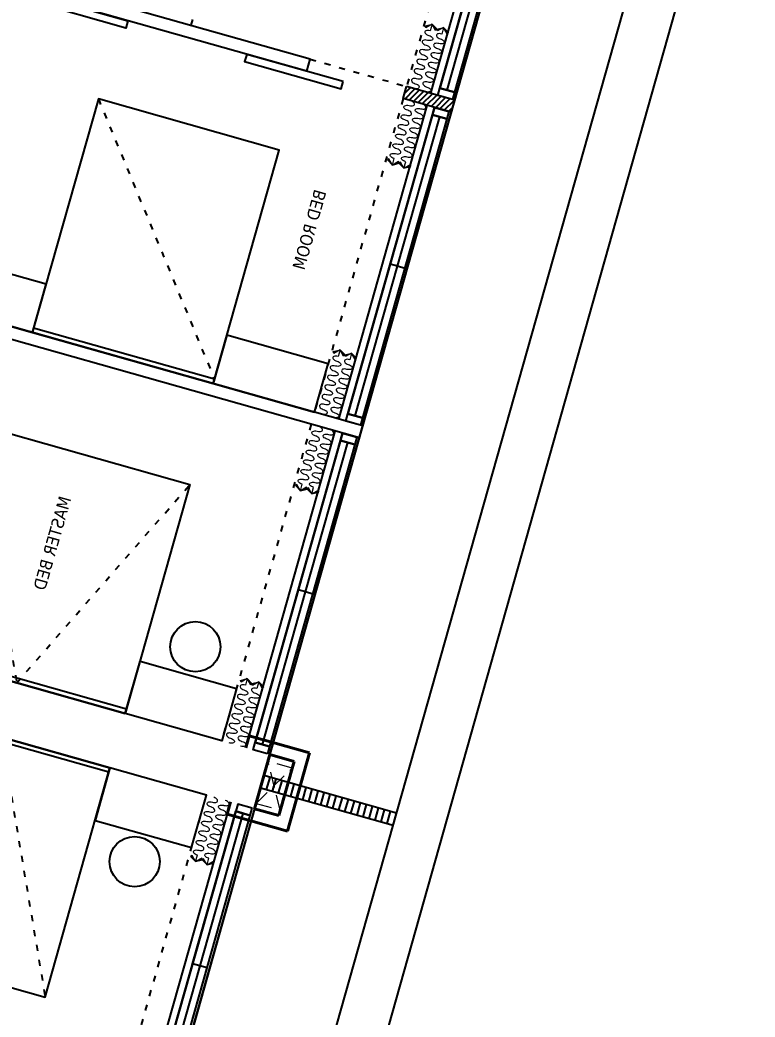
# Model space of a CAD drawing. Header units: millimetres. Extents: x -361679452 to 361242511, y -278557090 to 278849308.
# Drawn here: x 147726 to 153592, y 121771 to 129725 of the extents above; entities that cross this region are included whole.
import ezdxf

# ---------------------------------------------------------------- set-up
doc = ezdxf.new("R2010")
doc.units = ezdxf.units.MM
doc.header["$MEASUREMENT"] = 0
doc.linetypes.add('ACAD_ISO03W100', pattern=[30, 12, -18])
doc.linetypes.add('HIDDEN', pattern=[0.375, 0.25, -0.125])
for name, color, linetype in [('1VinaPVC-Text', 9, 'Continuous'), ('A-_FURN----_E-_N', 251, 'Continuous'), ('A-ANNO-ROOM', 50, 'Continuous'), ('A-WALL-FNSH', 11, 'Continuous'), ('IDEA - dim', 251, 'Continuous'), ('KT-Net manh', 139, 'Continuous'), ('KT-Tuong', 1, 'Continuous'), ('Xref_NT1+NT2_MBDV Cot vach_220729$0$ccu12-Thay', 7, 'Continuous')]:
    doc.layers.add(name, color=color, linetype=linetype)
for name, color, linetype, lineweight in [('CIC36 net manh', 8, 'Continuous', 9), ('KT-lomo nuoc', 3, 'HIDDEN', 5), ('KT-Net cat', 1, 'Continuous', 40)]:
    doc.layers.add(name, color=color, linetype=linetype, lineweight=lineweight)
doc.styles.add('220126_HDN_HBA typical plan$0$211210_HDN_HBA_TYPICAL PLAN CORE OPT 1$0$HBA-Text', font='GOTHIC.TTF')
doc.styles.add('Tahoma', font='tahoma.ttf')

# ---------------------------------------------------------------- blocks, each defined once
blk = doc.blocks.new('A$C21AF0CCA')
at = {"layer": 'A-ANNO-ROOM', "insert": (1197.6, 814.7), "char_height": 600, "attachment_point": 2, "rotation": 0.10543, "style": '220126_HDN_HBA typical plan$0$211210_HDN_HBA_TYPICAL PLAN CORE OPT 1$0$HBA-Text'}
blk.add_mtext_dynamic_manual_height_columns('1-BR+', width=722857412.874, gutter_width=9765.6, heights=[0], dxfattribs=at)
blk = doc.blocks.new('*U57')
for points in [[(396.8, -484.1), (464.3, -466.3), (394.4, -466.1)], [(482.7, -398.9), (464.6, -396.4), (464.3, -466.3)]]:
    blk.add_hatch(color=256).paths.add_polyline_path(points)
blk.add_line((464.3, -466.3), (416.9, -418.8))
for points in [[(396.8, -484.1), (464.3, -466.3), (394.4, -466.1)], [(482.7, -398.9), (464.6, -396.4), (464.3, -466.3)]]:
    blk.add_lwpolyline(points, close=True)
for centre in [(16.8, -17.2), (85.7, -87.7), (155.3, -157.5), (224.9, -227.3), (294.5, -297.2), (364.1, -367)]:
    blk.add_ellipse(centre, major_axis=(34.5, 32), ratio=0.523888, start_param=4.73172, end_param=7.873313)
at = {"extrusion": (0, 0, -1)}
for centre in [(51.6, -52.1), (120.5, -122.6), (190.1, -192.4), (259.7, -262.3), (329.3, -332.1), (398.9, -401.9)]:
    blk.add_ellipse(centre, major_axis=(-32.1, -34.4), ratio=0.523888, start_param=4.73172, end_param=7.873313, dxfattribs=at)
blk = doc.blocks.new('27')
at = {"layer": 'A-_FURN----_E-_N'}
h = blk.add_hatch(dxfattribs=at)
h.set_pattern_fill('ANSI31', color=256, scale=10, angle=105.77878)
h.set_pattern_definition([(150.77878, (12650.9, -59996.88), (-15.499808, -27.709537), [])])
h.paths.add_polyline_path([(3150, 7700), (3050, 7700), (3050, 8100), (3150, 8100)])
at = {"layer": 'A-WALL-FNSH', "color": 5}
for points in [[(2990, 7960), (285, 7960), (285, 8080), (2990, 8080)], [(3050, 8080), (3050, 7960), (2990, 7960), (2990, 8080)], [(3210, 8080), (3210, 7960), (3150, 7960), (3150, 8080)], [(5690, 7960), (3210, 7960), (3210, 8080), (5690, 8080)], [(4450, 8020), (3210, 8020), (3210, 8080), (4450, 8080)], [(5750, 8080), (5750, 7960), (5690, 7960), (5690, 8080)], [(5910, 8080), (5910, 7960), (5850, 7960), (5850, 8080)], [(8415, 7960), (5910, 7960), (5910, 8080), (8415, 8080)], [(7150, 8020), (5910, 8020), (5910, 8080), (7150, 8080)], [(8475, 8080), (8475, 7960), (8415, 7960), (8415, 8080)], [(1650, 7960), (2990, 7960), (2990, 8020), (1650, 8020)], [(4450, 7960), (5690, 7960), (5690, 8020), (4450, 8020)], [(7150, 7960), (8415, 7960), (8415, 8020), (7150, 8020)]]:
    blk.add_lwpolyline(points, close=True, dxfattribs=at)
for points in [[(225, 7960), (2990, 7960)], [(3150, 7960), (5690, 7960)], [(5850, 7960), (8415, 7960)]]:
    blk.add_lwpolyline(points, dxfattribs=at)
at = {"layer": 'IDEA - dim'}
for p, q in [((8475, 8100), (225, 8100)), ((3050, 8100), (3050, 7700)), ((3150, 8100), (3150, 7700)), ((3050, 7900), (225, 7900)), ((5750, 7900), (3150, 7900)), ((8475, 7900), (5850, 7900)), ((3150, 7700), (3050, 7700)), ((3050, 6900), (3050, 4920)), ((3150, 6900), (3050, 6900)), ((3150, 6900), (3150, 4920))]:
    blk.add_line(p, q, dxfattribs=at)
for points in [[(5750, 6860), (5750, 7700), (5350, 7700), (5350, 6860)], [(8040, 7700), (8475, 7700), (8475, 6900), (8040, 6900)], [(3150, 7202.6), (3150, 6402.6), (3210, 6402.6), (3210, 7202.6)], [(5750, 5360), (5750, 6860), (5714, 6860), (5714, 5360)], [(8475, 5100), (6575, 5100), (6575, 6900), (8475, 6900)], [(8475, 5100), (8475, 6900), (8439, 6900), (8439, 5100)], [(3150, 4617.4), (3150, 5417.4), (3210, 5417.4), (3210, 4617.4)], [(5750, 4670), (5750, 5360), (5350, 5360), (5350, 4670)]]:
    blk.add_lwpolyline(points, close=True, dxfattribs=at)
blk.add_lwpolyline([(5714, 6860), (3814, 6860), (3814, 5360), (5714, 5360)], dxfattribs=at)
blk.add_circle((7809.2, 7293.4), 200, dxfattribs=at)
at = {"layer": 'KT-Net manh', "linetype": 'ACAD_ISO03W100', "ltscale": 4}
for p, q in [((225, 7700), (3050, 7700)), ((3050, 6900), (3050, 7700)), ((3150, 7700), (5750, 7700)), ((5850, 7700), (8475, 7700)), ((3814, 5360), (5714, 6860)), ((600, 5910), (3050, 5910))]:
    blk.add_line(p, q, dxfattribs=at)
blk.add_lwpolyline([(6575, 5100), (8475, 6000), (6575, 6900)], dxfattribs=at)
at = {"layer": 'KT-Tuong'}
for p, q in [((5750, 8100), (5750, 4120)), ((5850, 8100), (5850, 3970))]:
    blk.add_line(p, q, dxfattribs=at)
at = {"layer": 'CIC36 net manh', "color": 8, "extrusion": (0, 0, -1), "xscale": 0.8100000000112606, "yscale": 0.8100000000112606, "zscale": -0.8100000000112604, "rotation": 45.12320120397301}
for p in [(-3049.5, 7856.3), (-5749.5, 7856.3), (-8474.5, 7856.3), (-3049.2, 7761.3), (-5749.2, 7761.3), (-8474.3, 7761.3)]:
    blk.add_blockref('*U57', p, dxfattribs=at)
at = {"layer": 'CIC36 net manh', "color": 8, "xscale": 0.8100000000112605, "yscale": 0.8100000000112605, "zscale": 0.8100000000112605, "rotation": 45.123201203973}
for p in [(3150.5, 7856.3), (5850.5, 7856.3), (3150.7, 7761.3), (5850.7, 7761.3)]:
    blk.add_blockref('*U57', p, dxfattribs=at)
at = {"layer": '1VinaPVC-Text', "style": 'Tahoma', "text_generation_flag": 4}
for s, p in [('BED ROOM', (4033.3, 7314.1)), ('MASTER BED', (6939.9, 6019.4))]:
    blk.add_text(s, height=100, dxfattribs=at).set_placement(p)
blk = doc.blocks.new('34')
at = {"layer": 'A-WALL-FNSH', "color": 5}
for points in [[(225, 8080), (225, 7960), (285, 7960), (285, 8080)], [(285, 7960), (2790, 7960), (2790, 8080), (285, 8080)], [(1550, 8020), (2790, 8020), (2790, 8080), (1550, 8080)], [(1550, 7960), (285, 7960), (285, 8020), (1550, 8020)]]:
    blk.add_lwpolyline(points, close=True, dxfattribs=at)
blk.add_lwpolyline([(2850, 7960), (285, 7960)], dxfattribs=at)
at = {"layer": 'IDEA - dim'}
for p, q in [((225, 8100), (8475, 8100)), ((225, 7900), (2850, 7900))]:
    blk.add_line(p, q, dxfattribs=at)
for points in [[(660, 7700), (225, 7700), (225, 6900), (660, 6900)], [(225, 5100), (225, 6900), (261, 6900), (261, 5100)], [(225, 5100), (2125, 5100), (2125, 6900), (225, 6900)]]:
    blk.add_lwpolyline(points, close=True, dxfattribs=at)
blk.add_circle((890.8, 7293.4), 200, dxfattribs=at)
at = {"layer": 'KT-Net manh', "linetype": 'ACAD_ISO03W100', "ltscale": 4}
blk.add_line((2850, 7700), (225, 7700), dxfattribs=at)
blk.add_lwpolyline([(2125, 5100), (225, 6000), (2125, 6900)], dxfattribs=at)
at = {"layer": 'CIC36 net manh', "color": 8, "xscale": 0.8100000000112604, "yscale": 0.8100000000112604, "zscale": 0.8100000000112604, "rotation": 45.12320120396667}
for p in [(225.5, 7856.3), (225.7, 7761.3)]:
    blk.add_blockref('*U57', p, dxfattribs=at)
blk = doc.blocks.new('Louvre')
for p, q in [((-390.1, 976, 0.2), (-295.1, 1008.7, 0.2)), ((-373.8, 928.7, 0.2), (-278.8, 961.5, 0.2)), ((-357.4, 881.4, 0.2), (-262.5, 914.2, 0.2)), ((-341.1, 834.2, 0.2), (-246.2, 866.9, 0.2)), ((-324.8, 786.9, 0.2), (-229.9, 819.7, 0.2)), ((-308.5, 739.6, 0.2), (-213.6, 772.4, 0.2)), ((-292.2, 692.4, 0.2), (-197.2, 725.2, 0.2)), ((-275.8, 645.1, 0.2), (-180.9, 677.9, 0.2)), ((-259.5, 597.9, 0.2), (-164.6, 630.6, 0.2)), ((-243.2, 550.6, 0.2), (-148.3, 583.4, 0.2)), ((-226.9, 503.3, 0.2), (-132, 536.1, 0.2)), ((-210.6, 456.1, 0.2), (-115.7, 488.8, 0.2)), ((-194.3, 408.8, 0.2), (-99.3, 441.6, 0.2)), ((-177.9, 361.5, 0.2), (-83, 394.3, 0.2)), ((-161.6, 314.3, 0.2), (-66.7, 347.1, 0.2)), ((-145.3, 267, 0.2), (-50.4, 299.8, 0.2)), ((-129, 219.8, 0.2), (-34.1, 252.5, 0.2)), ((-112.7, 172.5, 0.2), (-17.7, 205.3, 0.2)), ((-96.4, 125.2, 0.2), (-1.4, 158, 0.2)), ((-80, 78, 0.2), (14.9, 110.7, 0.2)), ((-63.7, 30.7, 0.2), (31.2, 63.5, 0.2)), ((-47.4, -16.6, 0.2), (47.5, 16.2, 0.2))]:
    blk.add_line(p, q)
at = {"elevation": 0.2}
blk.add_lwpolyline([(47.5, 16.2), (-311.5, 1056), (-406, 1023.4), (-47.4, -16.6)], close=True, dxfattribs=at)
blk = doc.blocks.new('*U196')
at = {"layer": 'KT-lomo nuoc', "ltscale": 500}
for p, q in [((-21.5, -402.5), (0, 0)), ((157.2, -312.7), (-178.7, -89.8))]:
    blk.add_line(p, q, dxfattribs=at)
blk.add_lwpolyline([(157.2, -312.7), (-21.5, -402.5), (-178.7, -89.8), (0, 0)], close=True, dxfattribs=at)
blk = doc.blocks.new('CTN TB 33-35')
at = {"layer": 'KT-Net cat'}
for p, q in [((-8125.8, -28021.3), (-8153, -28117.5)), ((-7644.7, -28157.2), (-8125.8, -28021.3)), ((-7644.7, -28157.2), (-7821.4, -28782.7)), ((-7960.6, -28171.9), (-8082.9, -28604.9)), ((-7768.1, -28226.3), (-7960.6, -28171.9)), ((-7768.1, -28226.3), (-7890.5, -28659.3)), ((-8275.2, -28549.9), (-8302.6, -28646.8)), ((-7890.5, -28659.3), (-8082.9, -28604.9)), ((-7821.4, -28782.7), (-8302.6, -28646.8))]:
    blk.add_line(p, q, dxfattribs=at)
at = {"layer": 'KT-lomo nuoc', "linetype": 'HIDDEN', "xscale": -0.9999999999999997, "rotation": 10.8976534755902}
blk.add_blockref('*U196', (-7975.5, -28224.8, 0), dxfattribs=at)

msp = doc.modelspace()

# ---------------------------------------------------------------- linework, layer by layer
at = {"layer": 'Xref_NT1+NT2_MBDV Cot vach_220729$0$ccu12-Thay'}
for p, q in [((140043.5, 85572, 0), (152682.3, 130299.7, 0)), ((140428.5, 85463.3, 0), (153086.5, 130259.1, 0))]:
    msp.add_line(p, q, dxfattribs=at)
at = {"layer": 'Xref_NT1+NT2_MBDV Cot vach_220729$0$ccu12-Thay', "elevation": 0}
msp.add_lwpolyline([(138985.2, 85871.8), (152052.7, 132116.7, 0.024688), (152344.7, 133393.1, 0.086894), (152346.5, 134120), (151856.2, 136121), (147138.1, 155605.6, 0.771545), (138472.8, 155769.7), (124638.5, 106818)], format="xyb", dxfattribs=at)

# ---------------------------------------------------------------- block references
msp.add_blockref('CTN TB 33-35', (157681.5, 152036.7, 0))
at = {"layer": 'A-ANNO-ROOM'}
for p in [(-193366.6, 192838, 0), (-194725.1, 187914.8, 0), (-204628.5, 156603.4, 0)]:
    msp.add_blockref('A$C21AF0CCA', p, dxfattribs=at)
at = {"layer": 'IDEA - dim', "rotation": 254.2212141373423}
msp.add_blockref('27', (144230.7, 134223.1, 0), dxfattribs=at)
at = {"layer": 'KT-Net manh', "extrusion": (-2.29644e-08, -8.12692e-08, 1), "rotation": 55.16779549648923}
msp.add_blockref('Louvre', (150718, 123348.9, -0.2), dxfattribs=at)
at = {"layer": 'KT-Tuong', "rotation": 254.2212141373278}
msp.add_blockref('34', (141865, 125850.9, 0), dxfattribs=at)

doc.saveas('drawing.dxf')
